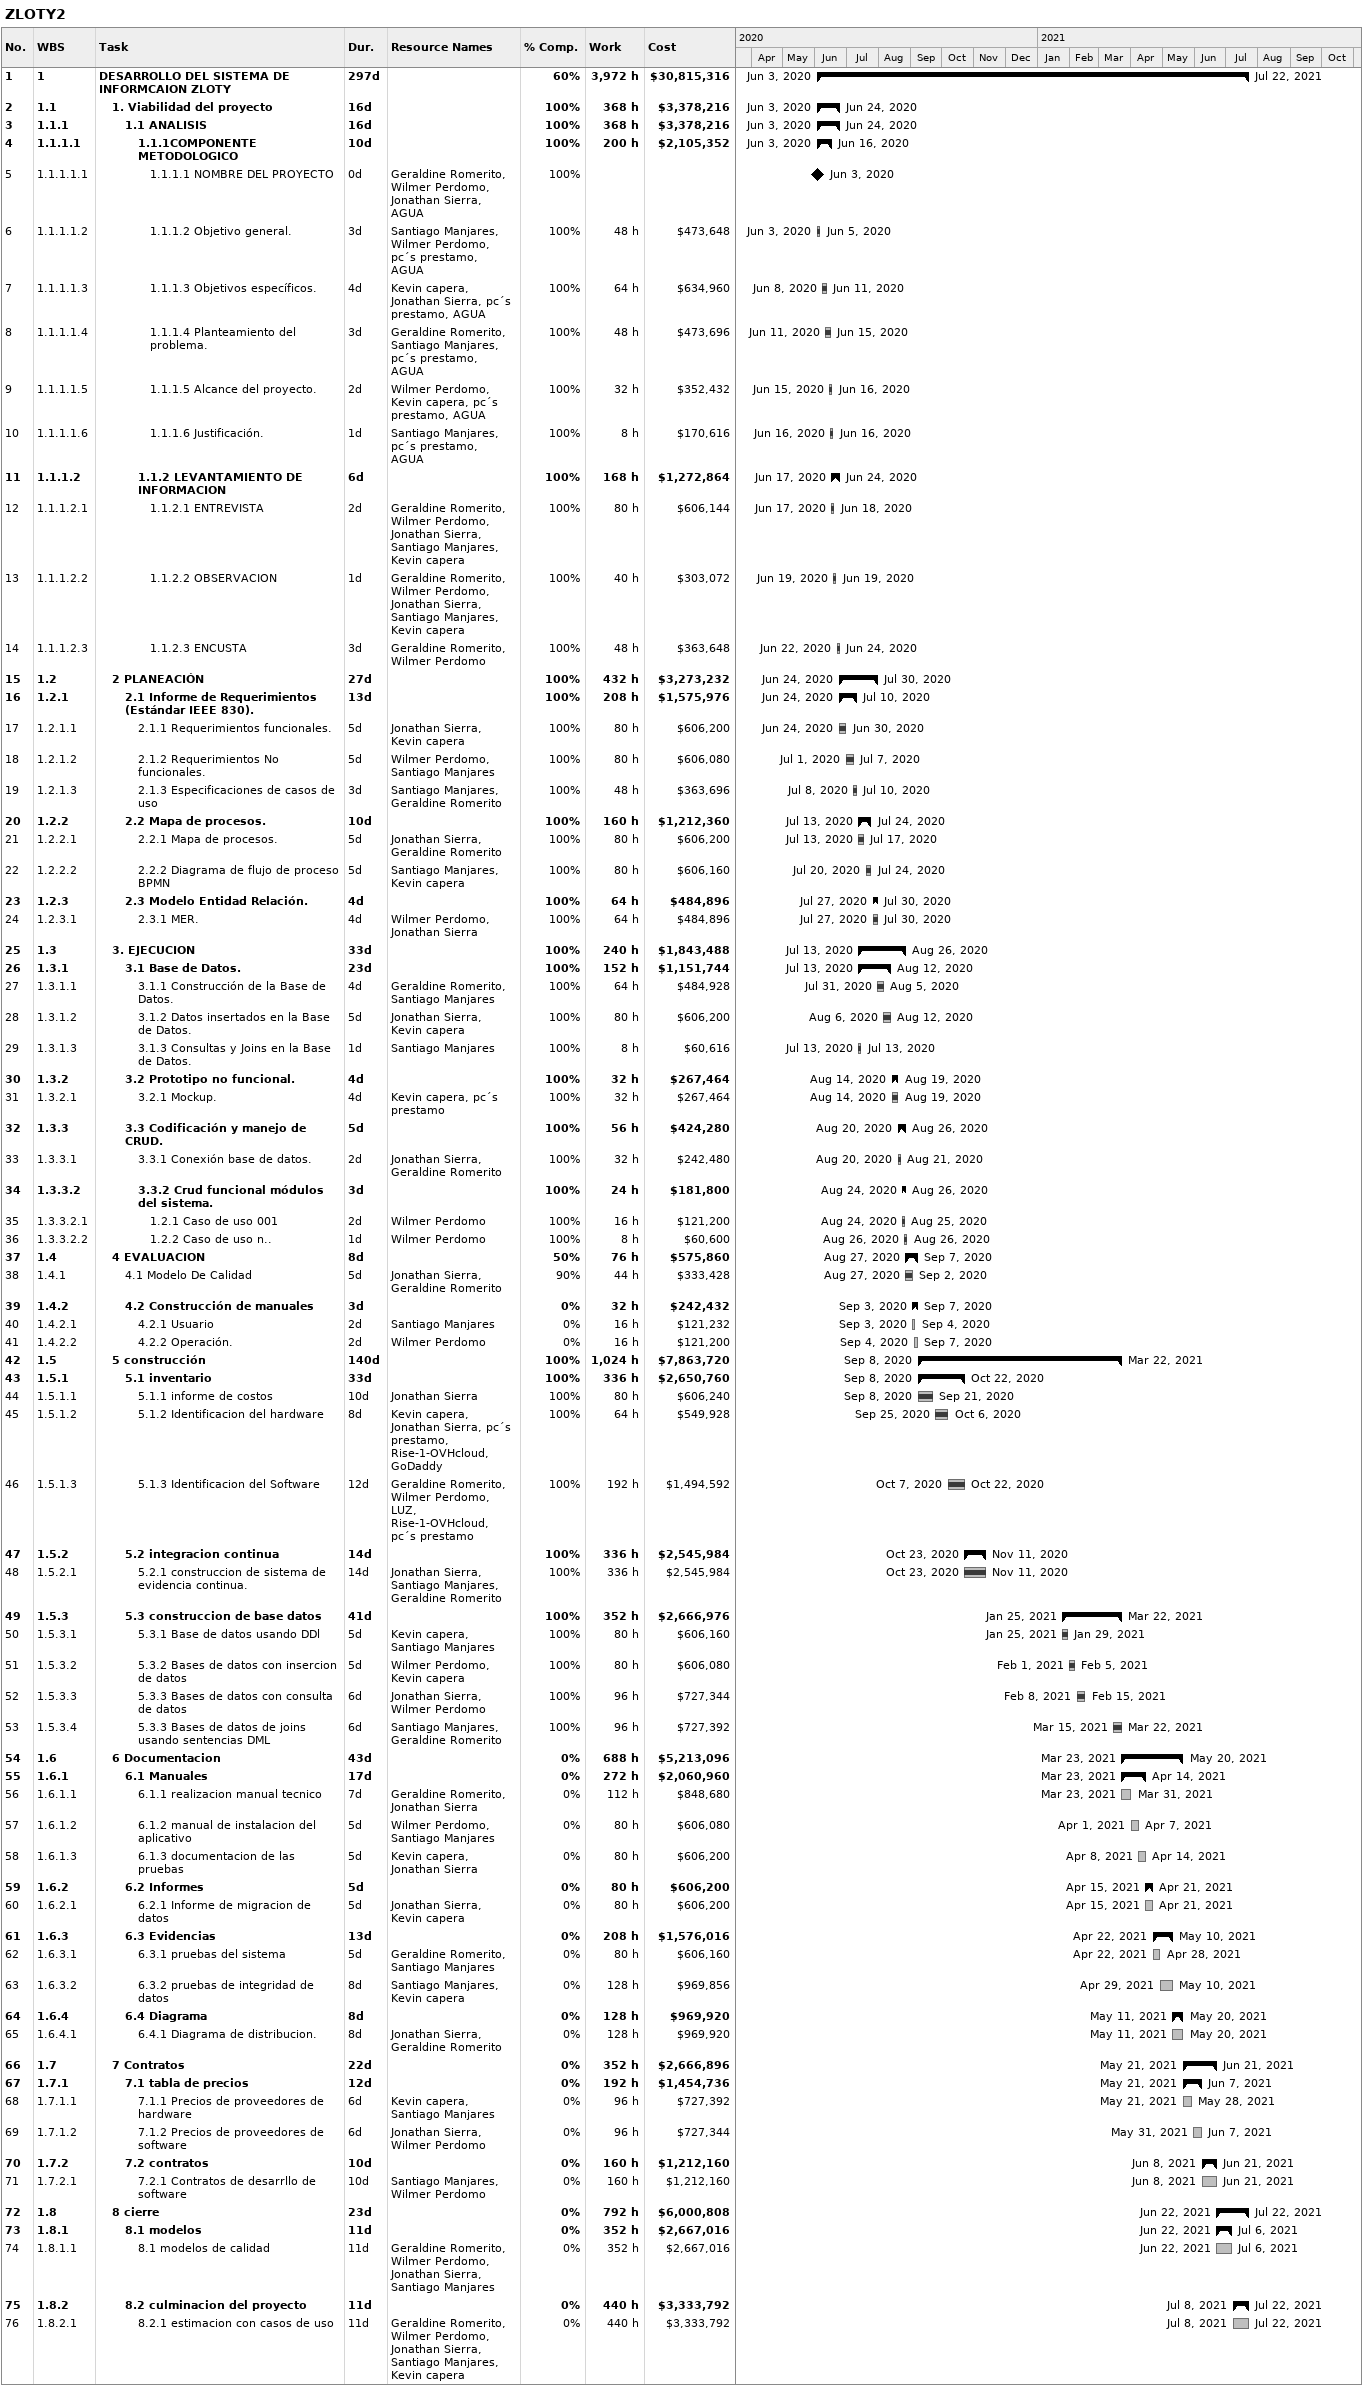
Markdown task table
ZLOTY2

| ID | WBS | Task | Duration | Start | Finish | Resources | % complete | Work (h) | Cost ($) |
|---|---|---|---|---|---|---|---|---|---|
| 1 | 1 | **DESARROLLO DEL SISTEMA DE INFORMCAION ZLOTY** | 297d | 2020-06-03 | 2021-07-22 |  | 60 | 3972 | 30815316 |
| 2 | 1.1 | **1. Viabilidad del proyecto** | 16d | 2020-06-03 | 2020-06-24 |  | 100 | 368 | 3378216 |
| 3 | 1.1.1 | **1.1 ANALISIS** | 16d | 2020-06-03 | 2020-06-24 |  | 100 | 368 | 3378216 |
| 4 | 1.1.1.1 | **1.1.1COMPONENTE METODOLOGICO** | 10d | 2020-06-03 | 2020-06-16 |  | 100 | 200 | 2105352 |
| 5 | 1.1.1.1.1 | 1.1.1.1 NOMBRE DEL PROYECTO | 0d | 2020-06-03 | 2020-06-03 | Geraldine Romerito, Wilmer Perdomo, Jonathan Sierra, AGUA | 100 |  |  |
| 6 | 1.1.1.1.2 | 1.1.1.2 Objetivo general. | 3d | 2020-06-03 | 2020-06-05 | Santiago Manjares, Wilmer Perdomo, pc´s prestamo, AGUA | 100 | 48 | 473648 |
| 7 | 1.1.1.1.3 | 1.1.1.3 Objetivos específicos. | 4d | 2020-06-08 | 2020-06-11 | Kevin capera, Jonathan Sierra, pc´s prestamo, AGUA | 100 | 64 | 634960 |
| 8 | 1.1.1.1.4 | 1.1.1.4 Planteamiento del problema. | 3d | 2020-06-11 | 2020-06-15 | Geraldine Romerito, Santiago Manjares, pc´s prestamo, AGUA | 100 | 48 | 473696 |
| 9 | 1.1.1.1.5 | 1.1.1.5 Alcance del proyecto. | 2d | 2020-06-15 | 2020-06-16 | Wilmer Perdomo, Kevin capera, pc´s prestamo, AGUA | 100 | 32 | 352432 |
| 10 | 1.1.1.1.6 | 1.1.1.6 Justificación. | 1d | 2020-06-16 | 2020-06-16 | Santiago Manjares, pc´s prestamo, AGUA | 100 | 8 | 170616 |
| 11 | 1.1.1.2 | **1.1.2 LEVANTAMIENTO DE INFORMACION** | 6d | 2020-06-17 | 2020-06-24 |  | 100 | 168 | 1272864 |
| 12 | 1.1.1.2.1 | 1.1.2.1 ENTREVISTA | 2d | 2020-06-17 | 2020-06-18 | Geraldine Romerito, Wilmer Perdomo, Jonathan Sierra, Santiago Manjares, Kevin capera | 100 | 80 | 606144 |
| 13 | 1.1.1.2.2 | 1.1.2.2 OBSERVACION | 1d | 2020-06-19 | 2020-06-19 | Geraldine Romerito, Wilmer Perdomo, Jonathan Sierra, Santiago Manjares, Kevin capera | 100 | 40 | 303072 |
| 14 | 1.1.1.2.3 | 1.1.2.3 ENCUSTA | 3d | 2020-06-22 | 2020-06-24 | Geraldine Romerito, Wilmer Perdomo | 100 | 48 | 363648 |
| 15 | 1.2 | **2 PLANEACIÓN** | 27d | 2020-06-24 | 2020-07-30 |  | 100 | 432 | 3273232 |
| 16 | 1.2.1 | **2.1 Informe de Requerimientos (Estándar IEEE 830).** | 13d | 2020-06-24 | 2020-07-10 |  | 100 | 208 | 1575976 |
| 17 | 1.2.1.1 | 2.1.1 Requerimientos funcionales. | 5d | 2020-06-24 | 2020-06-30 | Jonathan Sierra, Kevin capera | 100 | 80 | 606200 |
| 18 | 1.2.1.2 | 2.1.2 Requerimientos No funcionales. | 5d | 2020-07-01 | 2020-07-07 | Wilmer Perdomo, Santiago Manjares | 100 | 80 | 606080 |
| 19 | 1.2.1.3 | 2.1.3 Especificaciones de casos de uso | 3d | 2020-07-08 | 2020-07-10 | Santiago Manjares, Geraldine Romerito | 100 | 48 | 363696 |
| 20 | 1.2.2 | **2.2 Mapa de procesos.** | 10d | 2020-07-13 | 2020-07-24 |  | 100 | 160 | 1212360 |
| 21 | 1.2.2.1 | 2.2.1 Mapa de procesos. | 5d | 2020-07-13 | 2020-07-17 | Jonathan Sierra, Geraldine Romerito | 100 | 80 | 606200 |
| 22 | 1.2.2.2 | 2.2.2 Diagrama de flujo de proceso BPMN | 5d | 2020-07-20 | 2020-07-24 | Santiago Manjares, Kevin capera | 100 | 80 | 606160 |
| 23 | 1.2.3 | **2.3 Modelo Entidad Relación.** | 4d | 2020-07-27 | 2020-07-30 |  | 100 | 64 | 484896 |
| 24 | 1.2.3.1 | 2.3.1 MER. | 4d | 2020-07-27 | 2020-07-30 | Wilmer Perdomo, Jonathan Sierra | 100 | 64 | 484896 |
| 25 | 1.3 | **3. EJECUCION** | 33d | 2020-07-13 | 2020-08-26 |  | 100 | 240 | 1843488 |
| 26 | 1.3.1 | **3.1 Base de Datos.** | 23d | 2020-07-13 | 2020-08-12 |  | 100 | 152 | 1151744 |
| 27 | 1.3.1.1 | 3.1.1 Construcción de la Base de Datos. | 4d | 2020-07-31 | 2020-08-05 | Geraldine Romerito, Santiago Manjares | 100 | 64 | 484928 |
| 28 | 1.3.1.2 | 3.1.2 Datos insertados en la Base de Datos. | 5d | 2020-08-06 | 2020-08-12 | Jonathan Sierra, Kevin capera | 100 | 80 | 606200 |
| 29 | 1.3.1.3 | 3.1.3 Consultas y Joins en la Base de Datos. | 1d | 2020-07-13 | 2020-07-13 | Santiago Manjares | 100 | 8 | 60616 |
| 30 | 1.3.2 | **3.2 Prototipo no funcional.** | 4d | 2020-08-14 | 2020-08-19 |  | 100 | 32 | 267464 |
| 31 | 1.3.2.1 | 3.2.1 Mockup. | 4d | 2020-08-14 | 2020-08-19 | Kevin capera, pc´s prestamo | 100 | 32 | 267464 |
| 32 | 1.3.3 | **3.3 Codificación y manejo de CRUD.** | 5d | 2020-08-20 | 2020-08-26 |  | 100 | 56 | 424280 |
| 33 | 1.3.3.1 | 3.3.1 Conexión base de datos. | 2d | 2020-08-20 | 2020-08-21 | Jonathan Sierra, Geraldine Romerito | 100 | 32 | 242480 |
| 34 | 1.3.3.2 | **3.3.2 Crud funcional módulos del sistema.** | 3d | 2020-08-24 | 2020-08-26 |  | 100 | 24 | 181800 |
| 35 | 1.3.3.2.1 | 1.2.1 Caso de uso 001 | 2d | 2020-08-24 | 2020-08-25 | Wilmer Perdomo | 100 | 16 | 121200 |
| 36 | 1.3.3.2.2 | 1.2.2 Caso de uso n.. | 1d | 2020-08-26 | 2020-08-26 | Wilmer Perdomo | 100 | 8 | 60600 |
| 37 | 1.4 | **4 EVALUACION** | 8d | 2020-08-27 | 2020-09-07 |  | 50 | 76 | 575860 |
| 38 | 1.4.1 | 4.1 Modelo De Calidad | 5d | 2020-08-27 | 2020-09-02 | Jonathan Sierra, Geraldine Romerito | 90 | 44 | 333428 |
| 39 | 1.4.2 | **4.2 Construcción de manuales** | 3d | 2020-09-03 | 2020-09-07 |  | 0 | 32 | 242432 |
| 40 | 1.4.2.1 | 4.2.1 Usuario | 2d | 2020-09-03 | 2020-09-04 | Santiago Manjares | 0 | 16 | 121232 |
| 41 | 1.4.2.2 | 4.2.2 Operación. | 2d | 2020-09-04 | 2020-09-07 | Wilmer Perdomo | 0 | 16 | 121200 |
| 42 | 1.5 | **5 construcción** | 140d | 2020-09-08 | 2021-03-22 |  | 100 | 1024 | 7863720 |
| 43 | 1.5.1 | **5.1 inventario** | 33d | 2020-09-08 | 2020-10-22 |  | 100 | 336 | 2650760 |
| 44 | 1.5.1.1 | 5.1.1 informe de costos | 10d | 2020-09-08 | 2020-09-21 | Jonathan Sierra | 100 | 80 | 606240 |
| 45 | 1.5.1.2 | 5.1.2 Identificacion del hardware | 8d | 2020-09-25 | 2020-10-06 | Kevin capera, Jonathan Sierra, pc´s prestamo, Rise-1-OVHcloud, GoDaddy | 100 | 64 | 549928 |
| 46 | 1.5.1.3 | 5.1.3 Identificacion del Software | 12d | 2020-10-07 | 2020-10-22 | Geraldine Romerito, Wilmer Perdomo, LUZ, Rise-1-OVHcloud, pc´s prestamo | 100 | 192 | 1494592 |
| 47 | 1.5.2 | **5.2 integracion continua** | 14d | 2020-10-23 | 2020-11-11 |  | 100 | 336 | 2545984 |
| 48 | 1.5.2.1 | 5.2.1 construccion de sistema de evidencia continua. | 14d | 2020-10-23 | 2020-11-11 | Jonathan Sierra, Santiago Manjares, Geraldine Romerito | 100 | 336 | 2545984 |
| 49 | 1.5.3 | **5.3 construccion de base datos** | 41d | 2021-01-25 | 2021-03-22 |  | 100 | 352 | 2666976 |
| 50 | 1.5.3.1 | 5.3.1 Base de datos usando DDl | 5d | 2021-01-25 | 2021-01-29 | Kevin capera, Santiago Manjares | 100 | 80 | 606160 |
| 51 | 1.5.3.2 | 5.3.2 Bases de datos con insercion de datos | 5d | 2021-02-01 | 2021-02-05 | Wilmer Perdomo, Kevin capera | 100 | 80 | 606080 |
| 52 | 1.5.3.3 | 5.3.3 Bases de datos con consulta de datos | 6d | 2021-02-08 | 2021-02-15 | Jonathan Sierra, Wilmer Perdomo | 100 | 96 | 727344 |
| 53 | 1.5.3.4 | 5.3.3 Bases de datos de joins usando sentencias DML | 6d | 2021-03-15 | 2021-03-22 | Santiago Manjares, Geraldine Romerito | 100 | 96 | 727392 |
| 54 | 1.6 | **6 Documentacion** | 43d | 2021-03-23 | 2021-05-20 |  | 0 | 688 | 5213096 |
| 55 | 1.6.1 | **6.1 Manuales** | 17d | 2021-03-23 | 2021-04-14 |  | 0 | 272 | 2060960 |
| 56 | 1.6.1.1 | 6.1.1 realizacion manual tecnico | 7d | 2021-03-23 | 2021-03-31 | Geraldine Romerito, Jonathan Sierra | 0 | 112 | 848680 |
| 57 | 1.6.1.2 | 6.1.2 manual de instalacion del aplicativo | 5d | 2021-04-01 | 2021-04-07 | Wilmer Perdomo, Santiago Manjares | 0 | 80 | 606080 |
| 58 | 1.6.1.3 | 6.1.3 documentacion de las pruebas | 5d | 2021-04-08 | 2021-04-14 | Kevin capera, Jonathan Sierra | 0 | 80 | 606200 |
| 59 | 1.6.2 | **6.2 Informes** | 5d | 2021-04-15 | 2021-04-21 |  | 0 | 80 | 606200 |
| 60 | 1.6.2.1 | 6.2.1 Informe de migracion de datos | 5d | 2021-04-15 | 2021-04-21 | Jonathan Sierra, Kevin capera | 0 | 80 | 606200 |
| 61 | 1.6.3 | **6.3 Evidencias** | 13d | 2021-04-22 | 2021-05-10 |  | 0 | 208 | 1576016 |
| 62 | 1.6.3.1 | 6.3.1 pruebas del sistema | 5d | 2021-04-22 | 2021-04-28 | Geraldine Romerito, Santiago Manjares | 0 | 80 | 606160 |
| 63 | 1.6.3.2 | 6.3.2 pruebas de integridad de datos | 8d | 2021-04-29 | 2021-05-10 | Santiago Manjares, Kevin capera | 0 | 128 | 969856 |
| 64 | 1.6.4 | **6.4 Diagrama** | 8d | 2021-05-11 | 2021-05-20 |  | 0 | 128 | 969920 |
| 65 | 1.6.4.1 | 6.4.1 Diagrama de distribucion. | 8d | 2021-05-11 | 2021-05-20 | Jonathan Sierra, Geraldine Romerito | 0 | 128 | 969920 |
| 66 | 1.7 | **7 Contratos** | 22d | 2021-05-21 | 2021-06-21 |  | 0 | 352 | 2666896 |
| 67 | 1.7.1 | **7.1 tabla de precios** | 12d | 2021-05-21 | 2021-06-07 |  | 0 | 192 | 1454736 |
| 68 | 1.7.1.1 | 7.1.1 Precios de proveedores de hardware | 6d | 2021-05-21 | 2021-05-28 | Kevin capera, Santiago Manjares | 0 | 96 | 727392 |
| 69 | 1.7.1.2 | 7.1.2 Precios de proveedores de software | 6d | 2021-05-31 | 2021-06-07 | Jonathan Sierra, Wilmer Perdomo | 0 | 96 | 727344 |
| 70 | 1.7.2 | **7.2 contratos** | 10d | 2021-06-08 | 2021-06-21 |  | 0 | 160 | 1212160 |
| 71 | 1.7.2.1 | 7.2.1 Contratos de desarrllo de software | 10d | 2021-06-08 | 2021-06-21 | Santiago Manjares, Wilmer Perdomo | 0 | 160 | 1212160 |
| 72 | 1.8 | **8 cierre** | 23d | 2021-06-22 | 2021-07-22 |  | 0 | 792 | 6000808 |
| 73 | 1.8.1 | **8.1 modelos** | 11d | 2021-06-22 | 2021-07-06 |  | 0 | 352 | 2667016 |
| 74 | 1.8.1.1 | 8.1 modelos de calidad | 11d | 2021-06-22 | 2021-07-06 | Geraldine Romerito, Wilmer Perdomo, Jonathan Sierra, Santiago Manjares | 0 | 352 | 2667016 |
| 75 | 1.8.2 | **8.2 culminacion del proyecto** | 11d | 2021-07-08 | 2021-07-22 |  | 0 | 440 | 3333792 |
| 76 | 1.8.2.1 | 8.2.1 estimacion con casos de uso | 11d | 2021-07-08 | 2021-07-22 | Geraldine Romerito, Wilmer Perdomo, Jonathan Sierra, Santiago Manjares, Kevin capera | 0 | 440 | 3333792 |
